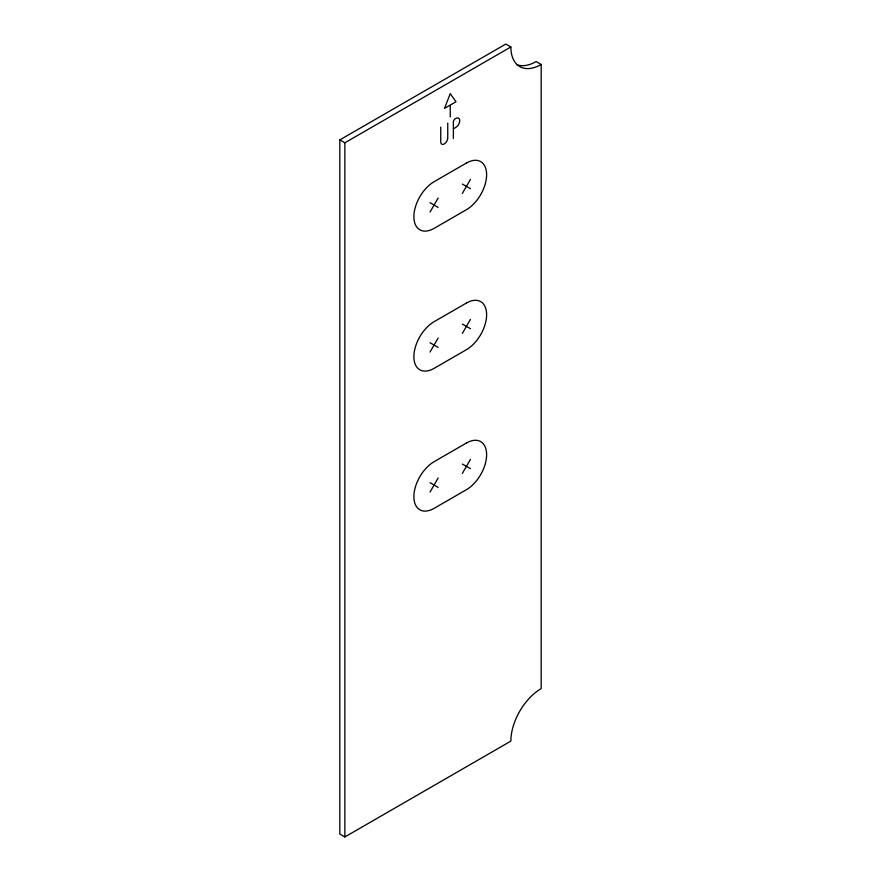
<?xml version="1.0" encoding="UTF-8"?>
<svg xmlns="http://www.w3.org/2000/svg" width="881" height="881" viewBox="0 0 881 881"><rect width="100%" height="100%" fill="white"/><g stroke="black" fill="none" stroke-linecap="round" stroke-linejoin="round"><path stroke-width="1.32" d="M430.038 212.046L438.121 198.049M462.371 193.38L470.454 179.383M430.038 352.037L438.121 338.04M462.371 333.37L470.454 319.374M430.038 492.039L438.121 478.042M462.371 473.372L470.454 459.375M339.824 139.892L505.815 44.05L510.87 46.968A42.861 24.745 -60 0 0 541.176 64.467L541.176 688.612A42.861 24.745 -60 0 0 510.87 741.108L344.867 836.95L339.824 834.032L339.824 139.892L344.867 142.799L510.87 46.968M449.85 105.313L444.531 108.385L450.246 93.628L455.973 101.778L450.246 105.081L450.246 116.964M453.77 128.593L455.851 127.393A5.506 3.183 -60 0 0 459.739 120.642A5.506 3.183 -60 0 0 455.851 118.395L455.257 118.737A2.676 1.542 -60 0 0 453.363 122.019L453.363 138.504M541.176 64.467L536.133 61.549A42.861 24.745 -60 0 1 516.872 64.698M462.371 184.041L470.454 188.71M430.038 202.707L438.121 207.376M462.371 324.043L470.454 328.712M430.038 342.709L438.121 347.378M462.371 464.034L470.454 468.703M430.038 482.7L438.121 487.369M447.746 123.076L447.746 137.91A4.945 2.852 -60 0 1 444.255 143.966A4.945 2.852 -60 0 1 440.753 141.94L440.753 127.106M344.867 142.799L344.867 836.95M466.412 163.051L434.08 181.717A28.577 16.497 -60 0 0 413.883 216.715A28.577 16.497 -60 0 0 434.08 228.377L466.412 209.711A28.577 16.497 -60 0 0 486.62 174.713A28.577 16.497 -60 0 0 466.412 163.051M466.412 303.042L434.08 321.708A28.577 16.497 -60 0 0 413.883 356.706A28.577 16.497 -60 0 0 434.08 368.368L466.412 349.702A28.577 16.497 -60 0 0 486.62 314.704A28.577 16.497 -60 0 0 466.412 303.042M466.412 443.033L434.08 461.699A28.577 16.497 -60 0 0 413.883 496.708A28.577 16.497 -60 0 0 434.08 508.37L466.412 489.704A28.577 16.497 -60 0 0 486.62 454.706A28.577 16.497 -60 0 0 466.412 443.033"/></g></svg>
